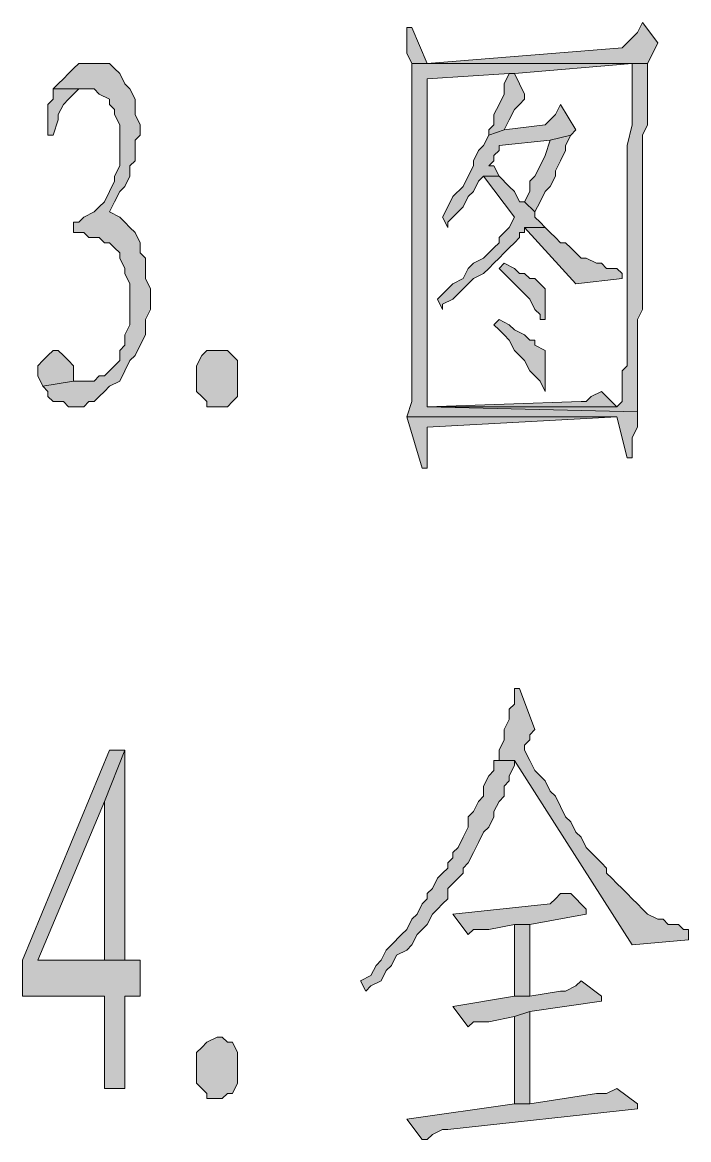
# Model space of a CAD drawing. Header units: millimetres. Extents: x 24 to 410, y 10 to 282.
# Drawn here: x 280.59 to 286.09, y 69.22 to 78.44 of the extents above; entities that cross this region are included whole.
import ezdxf

# ---------------------------------------------------------------- set-up
doc = ezdxf.new("R2010")
doc.units = ezdxf.units.MM

msp = doc.modelspace()

# ---------------------------------------------------------------- hatches: boundary and pattern name
h = msp.add_hatch(color=7)
h.dxf.hatch_style = 2
h.paths.add_polyline_path([(283.802667, 78.401333), (283.760333, 78.401333), (283.760333, 78.274333), (283.760333, 78.189667), (283.802667, 78.105), (285.623, 78.105), (285.623, 78.020333), (285.623, 77.597), (285.580667, 77.427667), (285.580667, 75.903667), (285.580667, 75.861333), (285.580667, 75.607333), (285.538333, 75.565), (285.538333, 75.311), (285.496, 75.268667), (283.929667, 75.268667), (285.665333, 75.226333), (285.665333, 75.988333), (285.707667, 76.073), (285.707667, 77.512333), (285.75, 77.597), (285.75, 78.105), (283.929667, 78.105)])
h = msp.add_hatch(color=7)
h.dxf.hatch_style = 2
h.paths.add_polyline_path([(285.707667, 78.443667), (285.665333, 78.359), (285.623, 78.316667), (285.580667, 78.274333), (285.538333, 78.232), (283.929667, 78.105), (285.75, 78.105), (285.792333, 78.189667), (285.834667, 78.274333)])
h = msp.add_hatch(color=7)
h.dxf.hatch_style = 2
h.paths.add_polyline_path([(281.178, 78.105), (281.051, 78.105), (281.008667, 78.062667), (280.966333, 78.020333), (280.924, 77.978), (280.881667, 77.935667), (280.839333, 77.893333), (281.178, 77.893333), (281.220333, 77.851), (281.305, 77.808667), (281.305, 77.766333), (281.347333, 77.724), (281.347333, 77.681667), (281.389667, 77.597), (281.389667, 77.258333), (281.347333, 77.173667), (281.347333, 77.131333), (281.305, 77.046667), (281.262667, 76.962), (281.220333, 76.919667), (281.178, 76.877333), (281.093333, 76.835), (281.051, 76.792667), (281.008667, 76.792667), (281.008667, 76.708), (281.093333, 76.708), (281.135667, 76.665667), (281.220333, 76.665667), (281.262667, 76.623333), (281.305, 76.623333), (281.347333, 76.581), (281.389667, 76.538667), (281.389667, 76.496333), (281.432, 76.411667), (281.432, 76.369333), (281.474333, 76.284667), (281.474333, 75.946), (281.432, 75.861333), (281.432, 75.776667), (281.389667, 75.734333), (281.389667, 75.649667), (281.347333, 75.607333), (281.305, 75.565), (281.262667, 75.522667), (281.220333, 75.522667), (281.178, 75.480333), (281.008667, 75.480333), (280.754667, 75.438), (280.797, 75.395667), (280.797, 75.353333), (280.839333, 75.311), (280.924, 75.311), (280.966333, 75.268667), (281.093333, 75.268667), (281.135667, 75.311), (281.178, 75.311), (281.220333, 75.353333), (281.262667, 75.395667), (281.305, 75.438), (281.389667, 75.480333), (281.432, 75.565), (281.474333, 75.649667), (281.516667, 75.692), (281.559, 75.776667), (281.601333, 75.861333), (281.601333, 75.988333), (281.643667, 76.073), (281.643667, 76.242333), (281.601333, 76.327), (281.601333, 76.496333), (281.559, 76.538667), (281.559, 76.623333), (281.516667, 76.708), (281.474333, 76.750333), (281.432, 76.792667), (281.389667, 76.835), (281.305, 76.877333), (281.347333, 76.962), (281.389667, 77.046667), (281.432, 77.089), (281.474333, 77.173667), (281.474333, 77.258333), (281.516667, 77.300667), (281.516667, 77.47), (281.559, 77.512333), (281.559, 77.597), (281.516667, 77.681667), (281.516667, 77.808667), (281.474333, 77.893333), (281.432, 77.935667), (281.389667, 78.020333), (281.347333, 78.062667), (281.305, 78.105)])
h = msp.add_hatch(color=7)
h.dxf.hatch_style = 2
h.paths.add_polyline_path([(283.802667, 78.105), (283.802667, 75.946), (283.802667, 75.861333), (283.802667, 75.311), (283.760333, 75.184), (285.496, 75.184), (285.580667, 74.845333), (285.623, 74.845333), (285.623, 74.887667), (285.623, 75.014667), (285.665333, 75.099333), (285.665333, 75.226333), (283.929667, 75.268667), (283.929667, 77.978), (284.607, 78.020333), (284.649333, 78.020333), (285.623, 78.105)])
h = msp.add_hatch(color=7)
h.dxf.hatch_style = 2
h.paths.add_polyline_path([(284.649333, 78.020333), (284.607, 78.020333), (284.564667, 77.935667), (284.564667, 77.851), (284.522333, 77.766333), (284.48, 77.681667), (284.48, 77.597), (284.437667, 77.554667), (284.437667, 77.512333), (284.564667, 77.554667), (284.607, 77.639333), (284.649333, 77.724), (284.691667, 77.766333), (284.734, 77.808667), (284.734, 77.851)])
h = msp.add_hatch(color=7)
h.dxf.hatch_style = 2
h.paths.add_polyline_path([(280.839333, 77.893333), (280.839333, 77.808667), (280.797, 77.766333), (280.797, 77.512333), (280.839333, 77.512333), (280.881667, 77.639333), (280.881667, 77.681667), (280.924, 77.766333), (280.966333, 77.808667), (281.008667, 77.851), (281.051, 77.893333), (281.135667, 77.893333)])
h = msp.add_hatch(color=7)
h.dxf.hatch_style = 2
h.paths.add_polyline_path([(285.030333, 77.766333), (284.988, 77.681667), (284.945667, 77.639333), (284.903333, 77.597), (284.564667, 77.554667), (284.437667, 77.512333), (284.395333, 77.427667), (284.353, 77.385333), (284.310667, 77.300667), (284.310667, 77.258333), (284.268333, 77.173667), (284.226, 77.089), (284.141333, 77.004333), (284.099, 76.919667), (284.056667, 76.835), (284.099, 76.750333), (284.099, 76.792667), (284.141333, 76.835), (284.226, 76.919667), (284.268333, 77.004333), (284.310667, 77.046667), (284.353, 77.131333), (284.395333, 77.173667), (284.522333, 77.173667), (284.48, 77.258333), (284.437667, 77.258333), (284.48, 77.300667), (284.48, 77.343), (284.522333, 77.385333), (284.522333, 77.427667), (284.945667, 77.47), (285.115, 77.512333), (285.157333, 77.554667)])
h = msp.add_hatch(color=7)
h.dxf.hatch_style = 2
h.paths.add_polyline_path([(285.115, 77.512333), (284.945667, 77.47), (284.903333, 77.343), (284.861, 77.258333), (284.818667, 77.173667), (284.776333, 77.131333), (284.776333, 77.046667), (284.734, 76.962), (284.818667, 76.877333), (284.861, 76.962), (284.903333, 77.046667), (284.945667, 77.089), (284.988, 77.173667), (284.988, 77.216), (285.030333, 77.300667), (285.072667, 77.385333), (285.072667, 77.427667)])
h = msp.add_hatch(color=7)
h.dxf.hatch_style = 2
h.paths.add_polyline_path([(284.522333, 77.173667), (284.395333, 77.173667), (284.649333, 76.835), (284.607, 76.750333), (284.564667, 76.708), (284.522333, 76.665667), (284.522333, 76.623333), (284.48, 76.581), (284.437667, 76.538667), (284.395333, 76.496333), (284.310667, 76.454), (284.268333, 76.411667), (284.226, 76.327), (284.141333, 76.284667), (284.099, 76.242333), (284.014333, 76.157667), (284.056667, 76.073), (284.056667, 76.115333), (284.141333, 76.157667), (284.183667, 76.2), (284.268333, 76.284667), (284.310667, 76.327), (284.395333, 76.369333), (284.437667, 76.411667), (284.48, 76.454), (284.522333, 76.496333), (284.564667, 76.538667), (284.607, 76.581), (284.649333, 76.623333), (284.691667, 76.665667), (284.691667, 76.708), (284.734, 76.708), (284.734, 76.750333), (284.903333, 76.750333), (284.861, 76.792667), (284.818667, 76.835), (284.818667, 76.877333), (284.734, 76.962), (284.691667, 76.962), (284.649333, 77.046667), (284.607, 77.089)])
h = msp.add_hatch(color=7)
h.dxf.hatch_style = 2
h.paths.add_polyline_path([(284.903333, 76.750333), (284.734, 76.750333), (285.157333, 76.284667), (285.538333, 76.327), (285.538333, 76.369333), (285.496, 76.411667), (285.411333, 76.411667), (285.369, 76.454), (285.326667, 76.454), (285.242, 76.496333), (285.199667, 76.496333), (285.157333, 76.538667), (285.115, 76.581), (285.072667, 76.623333), (285.030333, 76.623333), (284.988, 76.665667), (284.945667, 76.708)])
h = msp.add_hatch(color=7)
h.dxf.hatch_style = 2
h.paths.add_polyline_path([(284.564667, 76.454), (284.522333, 76.411667), (284.564667, 76.369333), (284.649333, 76.284667), (284.691667, 76.242333), (284.734, 76.2), (284.776333, 76.157667), (284.818667, 76.073), (284.861, 76.030667), (284.861, 75.988333), (284.903333, 75.988333), (284.903333, 76.242333), (284.861, 76.284667), (284.818667, 76.327), (284.776333, 76.327), (284.734, 76.369333), (284.691667, 76.369333), (284.649333, 76.411667)])
h = msp.add_hatch(color=7)
h.dxf.hatch_style = 2
h.paths.add_polyline_path([(284.522333, 75.988333), (284.48, 75.946), (284.522333, 75.903667), (284.564667, 75.861333), (284.607, 75.819), (284.649333, 75.734333), (284.691667, 75.692), (284.734, 75.649667), (284.776333, 75.565), (284.818667, 75.522667), (284.861, 75.480333), (284.903333, 75.395667), (284.903333, 75.734333), (284.818667, 75.776667), (284.818667, 75.819), (284.776333, 75.819), (284.734, 75.861333), (284.649333, 75.903667), (284.607, 75.946)])
h = msp.add_hatch(color=7)
h.dxf.hatch_style = 2
h.paths.add_polyline_path([(280.839333, 75.734333), (280.797, 75.692), (280.754667, 75.649667), (280.712333, 75.607333), (280.712333, 75.522667), (280.754667, 75.438), (281.008667, 75.480333), (281.008667, 75.607333), (280.966333, 75.649667), (280.924, 75.692), (280.881667, 75.734333)])
h = msp.add_hatch(color=7)
h.dxf.hatch_style = 2
h.paths.add_polyline_path([(282.278667, 75.268667), (282.109333, 75.268667), (282.109333, 75.311), (282.067, 75.353333), (282.024667, 75.395667), (282.024667, 75.607333), (282.067, 75.692), (282.109333, 75.734333), (282.278667, 75.734333), (282.321, 75.692), (282.363333, 75.649667), (282.363333, 75.353333), (282.321, 75.311)])
h = msp.add_hatch(color=7)
h.dxf.hatch_style = 2
h.paths.add_polyline_path([(285.369, 75.395667), (285.284333, 75.353333), (285.242, 75.311), (285.199667, 75.311), (283.929667, 75.268667), (285.496, 75.268667)])
h = msp.add_hatch(color=7)
h.dxf.hatch_style = 2
h.paths.add_polyline_path([(283.760333, 75.184), (283.887333, 74.760667), (283.929667, 74.760667), (283.929667, 75.099333), (285.496, 75.184)])
h = msp.add_hatch(color=7)
h.dxf.hatch_style = 2
h.paths.add_polyline_path([(284.691667, 72.940333), (284.649333, 72.940333), (284.649333, 72.898), (284.649333, 72.813333), (284.607, 72.771), (284.607, 72.686333), (284.564667, 72.601667), (284.564667, 72.517), (284.522333, 72.432333), (284.522333, 72.347667), (284.649333, 72.347667), (285.623, 70.823667), (286.088667, 70.866), (286.088667, 70.950667), (286.046333, 70.950667), (286.004, 70.993), (285.919333, 70.993), (285.877, 71.035333), (285.834667, 71.035333), (285.75, 71.077667), (285.707667, 71.12), (285.665333, 71.162333), (285.623, 71.204667), (285.580667, 71.247), (285.538333, 71.289333), (285.496, 71.331667), (285.453667, 71.374), (285.411333, 71.416333), (285.411333, 71.458667), (285.369, 71.501), (285.326667, 71.543333), (285.284333, 71.585667), (285.242, 71.628), (285.199667, 71.712667), (285.157333, 71.755), (285.115, 71.839667), (285.072667, 71.882), (285.030333, 71.966667), (284.988, 72.051333), (284.945667, 72.093667), (284.903333, 72.178333), (284.818667, 72.263), (284.776333, 72.347667), (284.734, 72.432333), (284.734, 72.474667), (284.776333, 72.517), (284.776333, 72.559333), (284.818667, 72.601667)])
h = msp.add_hatch(color=7)
h.dxf.hatch_style = 2
h.paths.add_polyline_path([(281.432, 72.432333), (281.305, 72.432333), (280.585333, 70.696667), (280.585333, 70.400333), (281.262667, 70.400333), (281.262667, 69.638333), (281.432, 69.638333), (281.432, 70.400333), (281.559, 70.400333), (281.559, 70.696667), (281.432, 70.696667), (280.712333, 70.696667), (281.262667, 72.009)])
h = msp.add_hatch(color=7)
h.dxf.hatch_style = 2
h.paths.add_polyline_path([(281.432, 72.432333), (281.262667, 72.009), (281.262667, 70.696667), (280.712333, 70.696667), (281.432, 70.696667)])
h = msp.add_hatch(color=7)
h.dxf.hatch_style = 2
h.paths.add_polyline_path([(284.522333, 72.347667), (284.48, 72.347667), (284.48, 72.263), (284.437667, 72.220667), (284.395333, 72.136), (284.395333, 72.051333), (284.353, 72.009), (284.310667, 71.924333), (284.268333, 71.882), (284.268333, 71.797333), (284.226, 71.712667), (284.183667, 71.628), (284.141333, 71.585667), (284.141333, 71.543333), (284.099, 71.501), (284.099, 71.458667), (284.056667, 71.416333), (284.014333, 71.374), (283.972, 71.289333), (283.929667, 71.247), (283.929667, 71.204667), (283.887333, 71.162333), (283.845, 71.077667), (283.802667, 71.035333), (283.760333, 70.950667), (283.718, 70.908333), (283.633333, 70.823667), (283.591, 70.781333), (283.548667, 70.696667), (283.506333, 70.654333), (283.464, 70.569667), (283.379333, 70.527333), (283.421667, 70.442667), (283.464, 70.485), (283.548667, 70.527333), (283.591, 70.612), (283.633333, 70.654333), (283.675667, 70.739), (283.760333, 70.781333), (283.802667, 70.823667), (283.845, 70.908333), (283.887333, 70.950667), (283.929667, 70.993), (283.972, 71.077667), (284.014333, 71.12), (284.056667, 71.162333), (284.099, 71.204667), (284.099, 71.289333), (284.141333, 71.331667), (284.183667, 71.374), (284.226, 71.416333), (284.226, 71.458667), (284.268333, 71.501), (284.310667, 71.585667), (284.353, 71.670333), (284.395333, 71.755), (284.437667, 71.797333), (284.48, 71.882), (284.48, 71.924333), (284.522333, 72.009), (284.564667, 72.051333), (284.564667, 72.136), (284.607, 72.178333), (284.607, 72.220667), (284.649333, 72.305333), (284.649333, 72.347667)])
h = msp.add_hatch(color=7)
h.dxf.hatch_style = 2
h.paths.add_polyline_path([(285.115, 71.247), (285.030333, 71.247), (284.988, 71.204667), (284.945667, 71.162333), (284.141333, 71.077667), (284.268333, 70.908333), (284.310667, 70.950667), (284.437667, 70.950667), (284.649333, 70.993), (284.776333, 70.993), (285.242, 71.077667), (285.242, 71.12)])
h = msp.add_hatch(color=7)
h.dxf.hatch_style = 2
h.paths.add_polyline_path([(284.776333, 70.400333), (284.776333, 70.993), (284.649333, 70.993), (284.649333, 70.400333)])
h = msp.add_hatch(color=7)
h.dxf.hatch_style = 2
h.paths.add_polyline_path([(285.199667, 70.527333), (285.157333, 70.485), (285.072667, 70.442667), (285.030333, 70.442667), (284.776333, 70.400333), (284.649333, 70.400333), (284.141333, 70.315667), (284.268333, 70.146333), (284.310667, 70.188667), (284.437667, 70.188667), (284.649333, 70.231), (284.776333, 70.273333), (285.369, 70.358), (285.369, 70.400333)])
h = msp.add_hatch(color=7)
h.dxf.hatch_style = 2
h.paths.add_polyline_path([(284.776333, 70.273333), (284.649333, 70.231), (284.649333, 69.511333), (284.776333, 69.511333)])
h = msp.add_hatch(color=7)
h.dxf.hatch_style = 2
h.paths.add_polyline_path([(282.278667, 69.596), (282.236333, 69.553667), (282.109333, 69.553667), (282.109333, 69.596), (282.067, 69.638333), (282.024667, 69.680667), (282.024667, 69.934667), (282.067, 69.977), (282.109333, 70.019333), (282.194, 70.061667), (282.236333, 70.061667), (282.278667, 70.019333), (282.321, 70.019333), (282.363333, 69.934667), (282.363333, 69.680667), (282.321, 69.596)])
h = msp.add_hatch(color=7)
h.dxf.hatch_style = 2
h.paths.add_polyline_path([(285.496, 69.638333), (285.411333, 69.596), (285.326667, 69.596), (284.776333, 69.511333), (284.649333, 69.511333), (283.760333, 69.384333), (283.887333, 69.215), (283.929667, 69.215), (283.972, 69.257333), (284.056667, 69.299667), (284.099, 69.299667), (285.665333, 69.469), (285.665333, 69.511333)])

# ---------------------------------------------------------------- linework, layer by layer
at = {"color": 7, "lineweight": 0}
for points in [[(283.802667, 78.401333), (283.760333, 78.401333), (283.760333, 78.274333), (283.760333, 78.189667), (283.802667, 78.105), (285.623, 78.105), (285.623, 78.020333), (285.623, 77.597), (285.580667, 77.427667), (285.580667, 75.903667), (285.580667, 75.861333), (285.580667, 75.607333), (285.538333, 75.565), (285.538333, 75.311), (285.496, 75.268667), (283.929667, 75.268667), (285.665333, 75.226333), (285.665333, 75.988333), (285.707667, 76.073), (285.707667, 77.512333), (285.75, 77.597), (285.75, 78.105), (283.929667, 78.105)], [(285.707667, 78.443667), (285.665333, 78.359), (285.623, 78.316667), (285.580667, 78.274333), (285.538333, 78.232), (283.929667, 78.105), (285.75, 78.105), (285.792333, 78.189667), (285.834667, 78.274333)], [(281.178, 78.105), (281.051, 78.105), (281.008667, 78.062667), (280.966333, 78.020333), (280.924, 77.978), (280.881667, 77.935667), (280.839333, 77.893333), (281.178, 77.893333), (281.220333, 77.851), (281.305, 77.808667), (281.305, 77.766333), (281.347333, 77.724), (281.347333, 77.681667), (281.389667, 77.597), (281.389667, 77.258333), (281.347333, 77.173667), (281.347333, 77.131333), (281.305, 77.046667), (281.262667, 76.962), (281.220333, 76.919667), (281.178, 76.877333), (281.093333, 76.835), (281.051, 76.792667), (281.008667, 76.792667), (281.008667, 76.708), (281.093333, 76.708), (281.135667, 76.665667), (281.220333, 76.665667), (281.262667, 76.623333), (281.305, 76.623333), (281.347333, 76.581), (281.389667, 76.538667), (281.389667, 76.496333), (281.432, 76.411667), (281.432, 76.369333), (281.474333, 76.284667), (281.474333, 75.946), (281.432, 75.861333), (281.432, 75.776667), (281.389667, 75.734333), (281.389667, 75.649667), (281.347333, 75.607333), (281.305, 75.565), (281.262667, 75.522667), (281.220333, 75.522667), (281.178, 75.480333), (281.008667, 75.480333), (280.754667, 75.438), (280.797, 75.395667), (280.797, 75.353333), (280.839333, 75.311), (280.924, 75.311), (280.966333, 75.268667), (281.093333, 75.268667), (281.135667, 75.311), (281.178, 75.311), (281.220333, 75.353333), (281.262667, 75.395667), (281.305, 75.438), (281.389667, 75.480333), (281.432, 75.565), (281.474333, 75.649667), (281.516667, 75.692), (281.559, 75.776667), (281.601333, 75.861333), (281.601333, 75.988333), (281.643667, 76.073), (281.643667, 76.242333), (281.601333, 76.327), (281.601333, 76.496333), (281.559, 76.538667), (281.559, 76.623333), (281.516667, 76.708), (281.474333, 76.750333), (281.432, 76.792667), (281.389667, 76.835), (281.305, 76.877333), (281.347333, 76.962), (281.389667, 77.046667), (281.432, 77.089), (281.474333, 77.173667), (281.474333, 77.258333), (281.516667, 77.300667), (281.516667, 77.47), (281.559, 77.512333), (281.559, 77.597), (281.516667, 77.681667), (281.516667, 77.808667), (281.474333, 77.893333), (281.432, 77.935667), (281.389667, 78.020333), (281.347333, 78.062667), (281.305, 78.105)], [(283.802667, 78.105), (283.802667, 75.946), (283.802667, 75.861333), (283.802667, 75.311), (283.760333, 75.184), (285.496, 75.184), (285.580667, 74.845333), (285.623, 74.845333), (285.623, 74.887667), (285.623, 75.014667), (285.665333, 75.099333), (285.665333, 75.226333), (283.929667, 75.268667), (283.929667, 77.978), (284.607, 78.020333), (284.649333, 78.020333), (285.623, 78.105)], [(284.649333, 78.020333), (284.607, 78.020333), (284.564667, 77.935667), (284.564667, 77.851), (284.522333, 77.766333), (284.48, 77.681667), (284.48, 77.597), (284.437667, 77.554667), (284.437667, 77.512333), (284.564667, 77.554667), (284.607, 77.639333), (284.649333, 77.724), (284.691667, 77.766333), (284.734, 77.808667), (284.734, 77.851)], [(280.839333, 77.893333), (280.839333, 77.808667), (280.797, 77.766333), (280.797, 77.512333), (280.839333, 77.512333), (280.881667, 77.639333), (280.881667, 77.681667), (280.924, 77.766333), (280.966333, 77.808667), (281.008667, 77.851), (281.051, 77.893333), (281.135667, 77.893333)], [(285.030333, 77.766333), (284.988, 77.681667), (284.945667, 77.639333), (284.903333, 77.597), (284.564667, 77.554667), (284.437667, 77.512333), (284.395333, 77.427667), (284.353, 77.385333), (284.310667, 77.300667), (284.310667, 77.258333), (284.268333, 77.173667), (284.226, 77.089), (284.141333, 77.004333), (284.099, 76.919667), (284.056667, 76.835), (284.099, 76.750333), (284.099, 76.792667), (284.141333, 76.835), (284.226, 76.919667), (284.268333, 77.004333), (284.310667, 77.046667), (284.353, 77.131333), (284.395333, 77.173667), (284.522333, 77.173667), (284.48, 77.258333), (284.437667, 77.258333), (284.48, 77.300667), (284.48, 77.343), (284.522333, 77.385333), (284.522333, 77.427667), (284.945667, 77.47), (285.115, 77.512333), (285.157333, 77.554667)], [(285.115, 77.512333), (284.945667, 77.47), (284.903333, 77.343), (284.861, 77.258333), (284.818667, 77.173667), (284.776333, 77.131333), (284.776333, 77.046667), (284.734, 76.962), (284.818667, 76.877333), (284.861, 76.962), (284.903333, 77.046667), (284.945667, 77.089), (284.988, 77.173667), (284.988, 77.216), (285.030333, 77.300667), (285.072667, 77.385333), (285.072667, 77.427667)], [(284.522333, 77.173667), (284.395333, 77.173667), (284.649333, 76.835), (284.607, 76.750333), (284.564667, 76.708), (284.522333, 76.665667), (284.522333, 76.623333), (284.48, 76.581), (284.437667, 76.538667), (284.395333, 76.496333), (284.310667, 76.454), (284.268333, 76.411667), (284.226, 76.327), (284.141333, 76.284667), (284.099, 76.242333), (284.014333, 76.157667), (284.056667, 76.073), (284.056667, 76.115333), (284.141333, 76.157667), (284.183667, 76.2), (284.268333, 76.284667), (284.310667, 76.327), (284.395333, 76.369333), (284.437667, 76.411667), (284.48, 76.454), (284.522333, 76.496333), (284.564667, 76.538667), (284.607, 76.581), (284.649333, 76.623333), (284.691667, 76.665667), (284.691667, 76.708), (284.734, 76.708), (284.734, 76.750333), (284.903333, 76.750333), (284.861, 76.792667), (284.818667, 76.835), (284.818667, 76.877333), (284.734, 76.962), (284.691667, 76.962), (284.649333, 77.046667), (284.607, 77.089)], [(284.903333, 76.750333), (284.734, 76.750333), (285.157333, 76.284667), (285.538333, 76.327), (285.538333, 76.369333), (285.496, 76.411667), (285.411333, 76.411667), (285.369, 76.454), (285.326667, 76.454), (285.242, 76.496333), (285.199667, 76.496333), (285.157333, 76.538667), (285.115, 76.581), (285.072667, 76.623333), (285.030333, 76.623333), (284.988, 76.665667), (284.945667, 76.708)], [(284.564667, 76.454), (284.522333, 76.411667), (284.564667, 76.369333), (284.649333, 76.284667), (284.691667, 76.242333), (284.734, 76.2), (284.776333, 76.157667), (284.818667, 76.073), (284.861, 76.030667), (284.861, 75.988333), (284.903333, 75.988333), (284.903333, 76.242333), (284.861, 76.284667), (284.818667, 76.327), (284.776333, 76.327), (284.734, 76.369333), (284.691667, 76.369333), (284.649333, 76.411667)], [(284.522333, 75.988333), (284.48, 75.946), (284.522333, 75.903667), (284.564667, 75.861333), (284.607, 75.819), (284.649333, 75.734333), (284.691667, 75.692), (284.734, 75.649667), (284.776333, 75.565), (284.818667, 75.522667), (284.861, 75.480333), (284.903333, 75.395667), (284.903333, 75.734333), (284.818667, 75.776667), (284.818667, 75.819), (284.776333, 75.819), (284.734, 75.861333), (284.649333, 75.903667), (284.607, 75.946)], [(280.839333, 75.734333), (280.797, 75.692), (280.754667, 75.649667), (280.712333, 75.607333), (280.712333, 75.522667), (280.754667, 75.438), (281.008667, 75.480333), (281.008667, 75.607333), (280.966333, 75.649667), (280.924, 75.692), (280.881667, 75.734333)], [(282.278667, 75.268667), (282.109333, 75.268667), (282.109333, 75.311), (282.067, 75.353333), (282.024667, 75.395667), (282.024667, 75.607333), (282.067, 75.692), (282.109333, 75.734333), (282.278667, 75.734333), (282.321, 75.692), (282.363333, 75.649667), (282.363333, 75.353333), (282.321, 75.311)], [(285.369, 75.395667), (285.284333, 75.353333), (285.242, 75.311), (285.199667, 75.311), (283.929667, 75.268667), (285.496, 75.268667)], [(283.760333, 75.184), (283.887333, 74.760667), (283.929667, 74.760667), (283.929667, 75.099333), (285.496, 75.184)], [(284.691667, 72.940333), (284.649333, 72.940333), (284.649333, 72.898), (284.649333, 72.813333), (284.607, 72.771), (284.607, 72.686333), (284.564667, 72.601667), (284.564667, 72.517), (284.522333, 72.432333), (284.522333, 72.347667), (284.649333, 72.347667), (285.623, 70.823667), (286.088667, 70.866), (286.088667, 70.950667), (286.046333, 70.950667), (286.004, 70.993), (285.919333, 70.993), (285.877, 71.035333), (285.834667, 71.035333), (285.75, 71.077667), (285.707667, 71.12), (285.665333, 71.162333), (285.623, 71.204667), (285.580667, 71.247), (285.538333, 71.289333), (285.496, 71.331667), (285.453667, 71.374), (285.411333, 71.416333), (285.411333, 71.458667), (285.369, 71.501), (285.326667, 71.543333), (285.284333, 71.585667), (285.242, 71.628), (285.199667, 71.712667), (285.157333, 71.755), (285.115, 71.839667), (285.072667, 71.882), (285.030333, 71.966667), (284.988, 72.051333), (284.945667, 72.093667), (284.903333, 72.178333), (284.818667, 72.263), (284.776333, 72.347667), (284.734, 72.432333), (284.734, 72.474667), (284.776333, 72.517), (284.776333, 72.559333), (284.818667, 72.601667)], [(281.432, 72.432333), (281.305, 72.432333), (280.585333, 70.696667), (280.585333, 70.400333), (281.262667, 70.400333), (281.262667, 69.638333), (281.432, 69.638333), (281.432, 70.400333), (281.559, 70.400333), (281.559, 70.696667), (281.432, 70.696667), (280.712333, 70.696667), (281.262667, 72.009)], [(281.432, 72.432333), (281.262667, 72.009), (281.262667, 70.696667), (280.712333, 70.696667), (281.432, 70.696667)], [(284.522333, 72.347667), (284.48, 72.347667), (284.48, 72.263), (284.437667, 72.220667), (284.395333, 72.136), (284.395333, 72.051333), (284.353, 72.009), (284.310667, 71.924333), (284.268333, 71.882), (284.268333, 71.797333), (284.226, 71.712667), (284.183667, 71.628), (284.141333, 71.585667), (284.141333, 71.543333), (284.099, 71.501), (284.099, 71.458667), (284.056667, 71.416333), (284.014333, 71.374), (283.972, 71.289333), (283.929667, 71.247), (283.929667, 71.204667), (283.887333, 71.162333), (283.845, 71.077667), (283.802667, 71.035333), (283.760333, 70.950667), (283.718, 70.908333), (283.633333, 70.823667), (283.591, 70.781333), (283.548667, 70.696667), (283.506333, 70.654333), (283.464, 70.569667), (283.379333, 70.527333), (283.421667, 70.442667), (283.464, 70.485), (283.548667, 70.527333), (283.591, 70.612), (283.633333, 70.654333), (283.675667, 70.739), (283.760333, 70.781333), (283.802667, 70.823667), (283.845, 70.908333), (283.887333, 70.950667), (283.929667, 70.993), (283.972, 71.077667), (284.014333, 71.12), (284.056667, 71.162333), (284.099, 71.204667), (284.099, 71.289333), (284.141333, 71.331667), (284.183667, 71.374), (284.226, 71.416333), (284.226, 71.458667), (284.268333, 71.501), (284.310667, 71.585667), (284.353, 71.670333), (284.395333, 71.755), (284.437667, 71.797333), (284.48, 71.882), (284.48, 71.924333), (284.522333, 72.009), (284.564667, 72.051333), (284.564667, 72.136), (284.607, 72.178333), (284.607, 72.220667), (284.649333, 72.305333), (284.649333, 72.347667)], [(285.115, 71.247), (285.030333, 71.247), (284.988, 71.204667), (284.945667, 71.162333), (284.141333, 71.077667), (284.268333, 70.908333), (284.310667, 70.950667), (284.437667, 70.950667), (284.649333, 70.993), (284.776333, 70.993), (285.242, 71.077667), (285.242, 71.12)], [(284.776333, 70.400333), (284.776333, 70.993), (284.649333, 70.993), (284.649333, 70.400333)], [(285.199667, 70.527333), (285.157333, 70.485), (285.072667, 70.442667), (285.030333, 70.442667), (284.776333, 70.400333), (284.649333, 70.400333), (284.141333, 70.315667), (284.268333, 70.146333), (284.310667, 70.188667), (284.437667, 70.188667), (284.649333, 70.231), (284.776333, 70.273333), (285.369, 70.358), (285.369, 70.400333)], [(284.776333, 70.273333), (284.649333, 70.231), (284.649333, 69.511333), (284.776333, 69.511333)], [(282.278667, 69.596), (282.236333, 69.553667), (282.109333, 69.553667), (282.109333, 69.596), (282.067, 69.638333), (282.024667, 69.680667), (282.024667, 69.934667), (282.067, 69.977), (282.109333, 70.019333), (282.194, 70.061667), (282.236333, 70.061667), (282.278667, 70.019333), (282.321, 70.019333), (282.363333, 69.934667), (282.363333, 69.680667), (282.321, 69.596)], [(285.496, 69.638333), (285.411333, 69.596), (285.326667, 69.596), (284.776333, 69.511333), (284.649333, 69.511333), (283.760333, 69.384333), (283.887333, 69.215), (283.929667, 69.215), (283.972, 69.257333), (284.056667, 69.299667), (284.099, 69.299667), (285.665333, 69.469), (285.665333, 69.511333)]]:
    msp.add_lwpolyline(points, close=True, dxfattribs=at)

doc.saveas('drawing.dxf')
